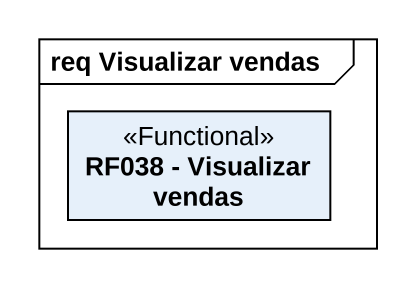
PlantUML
@startuml
mainframe req Visualizar vendas
hide circle
hide empty members
class "RF038 - Visualizar vendas" as RF038_Visualizar_vendas <<Functional>>
@enduml
